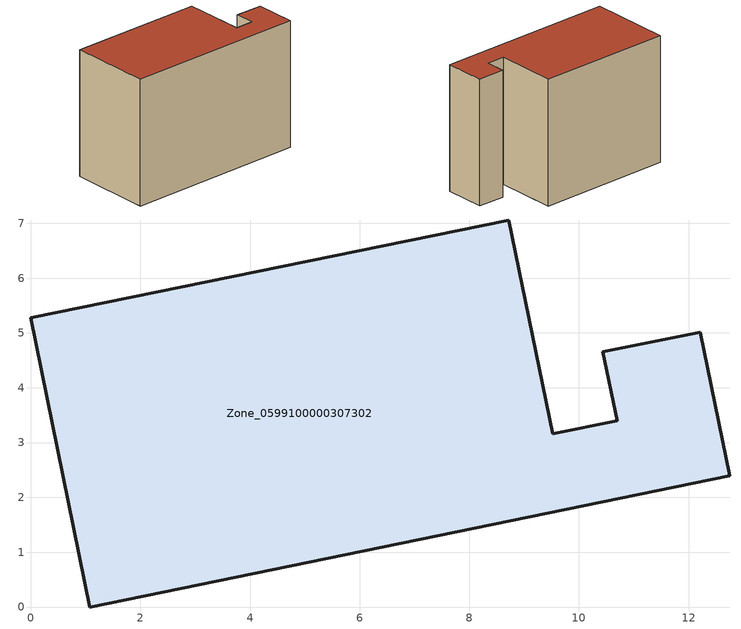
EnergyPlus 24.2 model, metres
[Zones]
Zone_0599100000307302
 floor ground (C_G): 9.52,3.16 10.7,3.4 10.43,4.66 12.21,5.01 12.75,2.39 1.08,0 0,5.28 8.72,7.06 z0
 wall outside (C_F): 1.08,0 12.75,2.39 12.21,5.01 10.43,4.66 10.7,3.4 9.52,3.16 8.72,7.06 0,5.28 1.08,0 z0:8.34
 roof outside (C_R): 10.7,3.4 9.52,3.16 8.72,7.06 0,5.28 1.08,0 12.75,2.39 12.21,5.01 10.43,4.66 z8.34
[BUILDING]
Pand.0599100000307302: North Axis=0; Terrain=City; Loads Convergence Tolerance Value=0.04; Temperature Convergence Tolerance Value=0.4; Solar Distribution=FullExterior; Maximum Number of Warmup Days=25; Minimum Number of Warmup Days=1
[Site:Location]
Rotterdam.The.Hague.AP_ZH_NLD Design_Conditions: Latitude=51.96; Longitude=4.45; Time Zone=1; Elevation=-4.5
[SITE:GROUNDTEMPERATURE:BUILDINGSURFACE]
18, 18, 18, 18, 18, 18, 18, 18, 18, 18, 18, 18
[MATERIAL] Thermal Absorptance=0.9; Solar Absorptance=0.7; Visible Absorptance=0.7
Name | Roughness | Thickness | Conductivity | Density | Specific Heat
G.TI.1975-1991 | MediumSmooth | 0.15 | 0.288461 | 540 | 1210
F.TI.1975-1991 | Rough | 0.3 | 0.230769 | 1920 | 840
R.TI.1975-1991 | MediumRough | 0.2 | 0.153846 | 1500 | 1000
[CONSTRUCTION]
C_G: G.TI.1975-1991
C_F: F.TI.1975-1991
C_R: R.TI.1975-1991
[ZONE]
Zone_0599100000307302: Type=1; Multiplier=1; Ceiling Height=Autocalculate; Volume=Autocalculate; Floor Area=autocalculate; Part of Total Floor Area=Yes
[ZONEINFILTRATION:DESIGNFLOWRATE]
Infil_Zone_0599100000307302: Zone or ZoneList or Space or SpaceList=Zone_0599100000307302; Schedule=AlwaysOn; Design Flow Rate Calculation Method=Flow/Area; Flow Rate per Floor Area=0.003; Constant Term Coefficient=1; Temperature Term Coefficient=0; Velocity Term Coefficient=0; Velocity Squared Term Coefficient=0
[HVACTEMPLATE:ZONE:IDEALLOADSAIRSYSTEM]
Zone_0599100000307302: Maximum Heating Supply Air Temperature=50; Minimum Cooling Supply Air Temperature=13; Maximum Heating Supply Air Humidity Ratio=0.0156; Minimum Cooling Supply Air Humidity Ratio=0.0077; Heating Limit=NoLimit; Cooling Limit=NoLimit; Dehumidification Control Type=ConstantSensibleHeatRatio; Cooling Sensible Heat Ratio=0.7; Dehumidification Setpoint=60; Humidification Control Type=None; Humidification Setpoint=30; Outdoor Air Method=None; Outdoor Air Flow Rate per Person=0.00944; Outdoor Air Flow Rate per Zone Floor Area=0; Outdoor Air Flow Rate per Zone=0; Demand Controlled Ventilation Type=None; Outdoor Air Economizer Type=NoEconomizer; Heat Recovery Type=None; Sensible Heat Recovery Effectiveness=0.7; Latent Heat Recovery Effectiveness=0.65
[ZONECONTROL:THERMOSTAT]
ThermostatControl_Zone_0599100000307302: Zone or ZoneList=Zone_0599100000307302; Control Type Schedule=DualSetpointControlType; Control 1=Thermostat_Zone_0599100000307302; Temperature Difference Between Cutout And Setpoint=0
[THERMOSTATSETPOINT:DUALSETPOINT]
Thermostat_Zone_0599100000307302: Heating Setpoint Temperature Schedule=HeatingSetpoint_Zone_0599100000307302; Cooling Setpoint Temperature Schedule=CoolingSetpoint_Zone_0599100000307302
[SCHEDULE:COMPACT]
HeatingSetpoint_Zone_0599100000307302: Through: 12/31, For: AllDays, Until: 24:00, 21
CoolingSetpoint_Zone_0599100000307302: Through: 12/31, For: AllDays, Until: 24:00, 24
DualSetpointControlType: Through: 12/31, For: AllDays, Until: 24:00, 4
AlwaysOn: Through: 12/31, For: AllDays, Until: 24:00, 1
